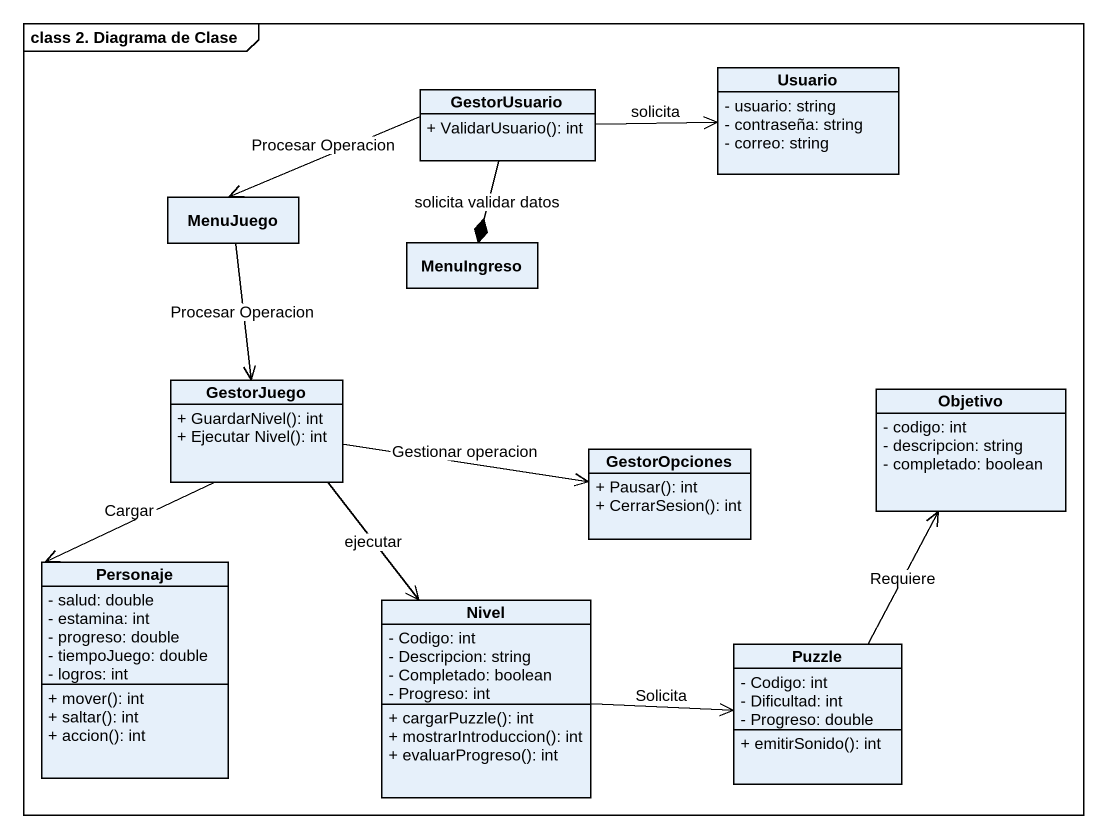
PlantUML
@startuml
mainframe class 2. Diagrama de Clase
hide circle
hide empty members
skinparam classAttributeIconSize 0
class Usuario {
  - usuario: string
  - contraseña: string
  - correo: string
}
class GestorUsuario {
  + ValidarUsuario(): int
}
class MenuJuego
class MenuIngreso
class GestorJuego {
  + GuardarNivel(): int
  + Ejecutar Nivel(): int
}
class Objetivo {
  - codigo: int
  - descripcion: string
  - completado: boolean
}
class GestorOpciones {
  + Pausar(): int
  + CerrarSesion(): int
}
class Personaje {
  - salud: double
  - estamina: int
  - progreso: double
  - tiempoJuego: double
  - logros: int
  + mover(): int
  + saltar(): int
  + accion(): int
}
class Nivel {
  - Codigo: int
  - Descripcion: string
  - Completado: boolean
  - Progreso: int
  + cargarPuzzle(): int
  + mostrarIntroduccion(): int
  + evaluarProgreso(): int
}
class Puzzle {
  - Codigo: int
  - Dificultad: int
  - Progreso: double
  + emitirSonido(): int
}
GestorUsuario -right-> Usuario : solicita
GestorUsuario --* MenuIngreso : solicita validar datos
MenuJuego <-right- GestorUsuario : Procesar Operacion
MenuJuego --> GestorJuego : Procesar Operacion
GestorJuego -right-> GestorOpciones : Gestionar operacion
GestorJuego --> Personaje : Cargar
GestorJuego --> Nivel : ejecutar
Nivel -right-> Puzzle : Solicita
Puzzle -up-> Objetivo : Requiere
@enduml
